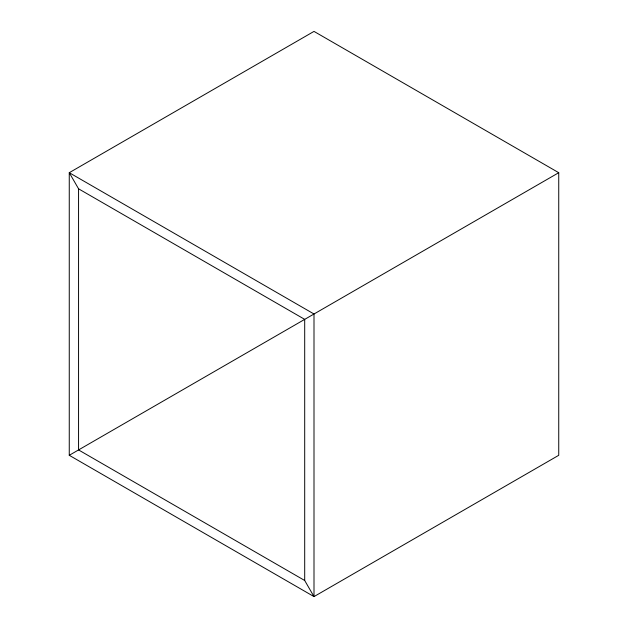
<?xml version="1.0" encoding="UTF-8"?>
<svg xmlns="http://www.w3.org/2000/svg" width="628" height="628" viewBox="0 0 628 628"><rect width="100%" height="100%" fill="white"/><g stroke="black" fill="none" stroke-linecap="round" stroke-linejoin="round"><path stroke-width="0.94" d="M69.261 455.3L558.739 172.7L558.739 455.3L314 596.6L69.261 455.3L69.261 172.7L314 31.4L558.739 172.7M78.563 188.808L304.698 319.369L304.698 580.492L314 596.6L314 314L69.261 172.7L78.563 188.808L78.563 449.931L304.698 580.492"/></g></svg>
